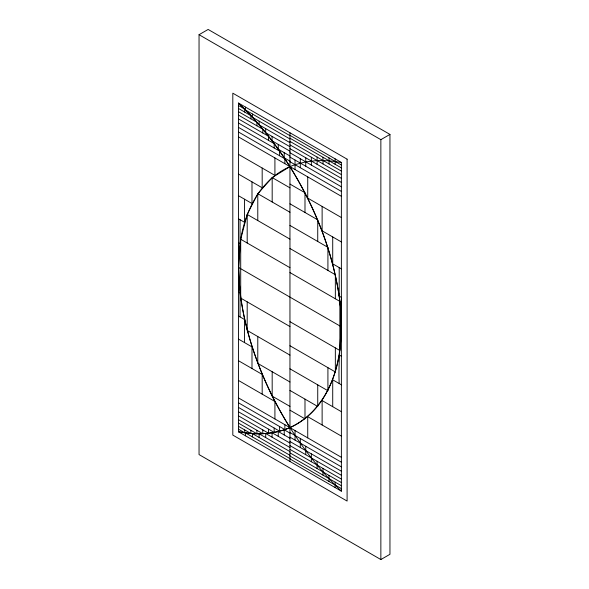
<?xml version="1.0" encoding="UTF-8"?>
<svg xmlns="http://www.w3.org/2000/svg" width="589" height="589" viewBox="0 0 589 589"><rect width="100%" height="100%" fill="white"/><g stroke="black" fill="none" stroke-linecap="round" stroke-linejoin="round"><path stroke-width="0.88" d="M341.436 457.351L238.479 397.914L238.479 136.891L341.436 196.336M244.759 112.109L244.759 109.237L238.523 103.075L238.53 136.928M250.899 430.309L250.899 433.497C264.13 434.527 277.691 432.863 289.957 427.636C336.702 406.02 345.471 347.304 339.868 301.384C332.844 247.225 310.661 195.776 279.598 151.115C272.523 141.139 264.969 131.516 256.914 122.313C251.12 116.386 246.408 108.98 238.523 105.63M256.914 125.803L256.914 122.313L238.53 111.696M262.804 429.911L262.804 433.703L238.53 419.685M268.555 140.381L268.555 136.309L238.53 118.971M274.157 147.972L274.157 143.613L238.53 123.042M279.598 155.746L279.598 151.115L238.53 127.401M284.87 163.676L284.87 158.787L238.53 132.032M295.037 430.566L295.037 440.093M300.309 438.503L300.309 447.493M304.992 212.489L304.992 192.75L289.957 184.07M305.75 446.278L305.75 454.708M311.353 453.869L311.353 461.724M317.103 164.331L317.103 157.064M322.993 468.446L322.993 475.124M329.015 163.933L329.015 157.874M335.148 482.141L335.148 487.574M238.53 397.943L238.53 431.789L341.384 491.174L341.377 162.454L238.523 103.075C258.203 122.026 275.335 143.554 289.957 166.613C314.349 206.202 332.203 250.023 339.198 296.134C343.785 325.268 337.725 354.313 339.198 383.549M341.384 162.461L329.015 160.753L317.103 160.547L305.75 161.857L295.037 164.655L289.957 166.613L272.177 177.583L257.783 193.678L247.189 214.44L240.71 239.267L238.53 267.435L240.047 292.866L240.047 316.926M238.53 426.355L250.899 433.497L238.523 431.789C251.606 434.314 265.241 434.616 278.258 431.516C313.606 422.961 333.691 388.954 339.198 354.983L341.436 356.271M289.957 166.613C259.683 179.932 244.148 212.445 240.047 243.75C234.186 296.436 249.419 349.056 272.177 396.139C290.082 431.185 312.906 463.904 341.384 491.174L341.384 488.612L289.957 458.919M199.045 34.699L208.138 29.45L389.955 134.417L389.955 554.301L380.862 559.55L199.045 454.583L199.045 34.699L380.862 139.667L389.955 134.417M289.957 135.33L341.384 165.023M289.957 135.669L245.532 110.025L245.532 107.117M238.53 108.509L250.899 115.65L250.899 118.838M289.957 138.201L341.384 167.894M289.957 138.967L252.409 117.292L252.409 113.994M289.957 141.389L341.384 171.075M289.957 142.656L259.138 124.868L259.138 121.179M238.53 115.186L262.804 129.205L262.804 132.989M289.957 144.872L341.384 174.565M289.957 146.727L265.698 132.724L265.698 128.652M289.957 148.664L341.384 178.349M289.957 151.174L272.074 140.852L272.074 136.412M289.957 152.735L341.384 182.428M289.957 155.975L278.258 149.223L278.258 144.415M289.957 157.094L341.384 186.787M289.957 161.128L284.222 157.815L284.222 152.669M289.957 161.725L341.384 191.41M238.479 154.347L274.916 175.389L274.916 157.933M289.957 187.847L272.177 177.583L272.177 201.99M341.436 217.569L307.73 198.11L307.73 176.877M238.479 174.086L262.179 187.766L262.179 168.027M289.957 203.809L317.736 219.844L317.736 241.468M289.957 212.254L257.783 193.678L257.783 220.558M341.436 241.976L322.124 230.829L322.124 206.422M238.479 195.71L251.989 203.514L251.989 181.883M289.957 225.432L327.918 247.351L327.918 270.425M289.957 239.134L247.189 214.44L247.189 243.014M341.436 268.856L332.719 263.82L332.719 236.947M238.479 218.784L244.56 222.303L244.56 199.222M289.957 248.506L335.347 274.717L335.347 298.778M289.957 267.7L240.71 239.267L240.71 298.115L289.957 326.549M238.479 242.845L240.047 243.75L240.047 219.69M289.957 272.567L339.868 301.384L339.868 350.499L289.957 321.682M238.479 267.406L341.436 326.843L341.436 297.423L339.198 296.134L339.198 267.568M238.479 291.96L240.047 292.866C246.165 340.884 264.557 386.642 289.957 427.636M238.479 316.021L244.56 319.532L244.56 342.607M289.957 345.743L335.347 371.946L335.347 347.885M289.957 355.115L247.189 330.422L247.189 301.855M341.436 384.838L332.719 379.802L332.719 406.682M238.479 339.095L251.989 346.899L251.989 368.523M289.957 368.817L327.918 390.735L327.918 367.661M289.957 381.996L257.783 363.42L257.783 336.54M341.436 411.718L322.124 400.572L322.124 424.978M238.479 360.718L262.179 374.405L262.179 394.144M289.957 390.441L317.736 406.484L317.736 384.853M289.957 406.403L272.177 396.139L272.177 371.733M341.436 436.125L307.73 416.666L307.73 437.899M238.479 380.457L274.916 401.499L274.916 418.948M289.957 410.18L304.992 418.86L304.992 399.121M238.53 402.832L284.87 429.587L284.87 424.698M289.957 432.525L341.384 462.218M289.957 433.121L284.222 429.808L284.222 434.962M238.53 407.463L279.598 431.177L279.598 426.546M289.957 437.156L341.384 466.849M289.957 438.275L278.258 431.516L278.258 436.324M238.53 411.821L274.157 432.392L274.157 428.034M289.957 441.514L341.384 471.207M289.957 443.075L272.074 432.753L272.074 437.193M238.53 415.9L268.555 433.232L268.555 429.16M289.957 445.586L341.384 475.279M289.957 447.515L265.698 433.511L265.698 437.583M289.957 449.37L341.384 479.063M289.957 451.586L259.138 433.798L259.138 437.487M238.53 423.167L256.914 433.784L256.914 430.301M289.957 452.86L341.384 482.553M289.957 455.282L252.409 433.607L252.409 436.905M289.957 456.048L341.384 485.741M289.957 458.581L245.532 432.937L245.532 435.838M238.523 429.226L244.759 432.827L244.759 429.955M380.862 139.667L380.862 559.55M335.148 158.861L335.148 164.294M329.015 475.411L329.015 481.471M322.993 157.278L322.993 163.948M317.103 461.261L317.103 468.535M311.353 157.226L311.353 165.089M305.75 157.778L305.75 166.208M300.309 158.713L300.309 167.703M295.037 160.031L295.037 169.551M289.957 132.768L289.957 461.481M238.53 242.874L238.53 291.989M347.098 159.163L232.81 93.18L232.81 435.087L347.098 501.07L347.098 159.163"/></g></svg>
